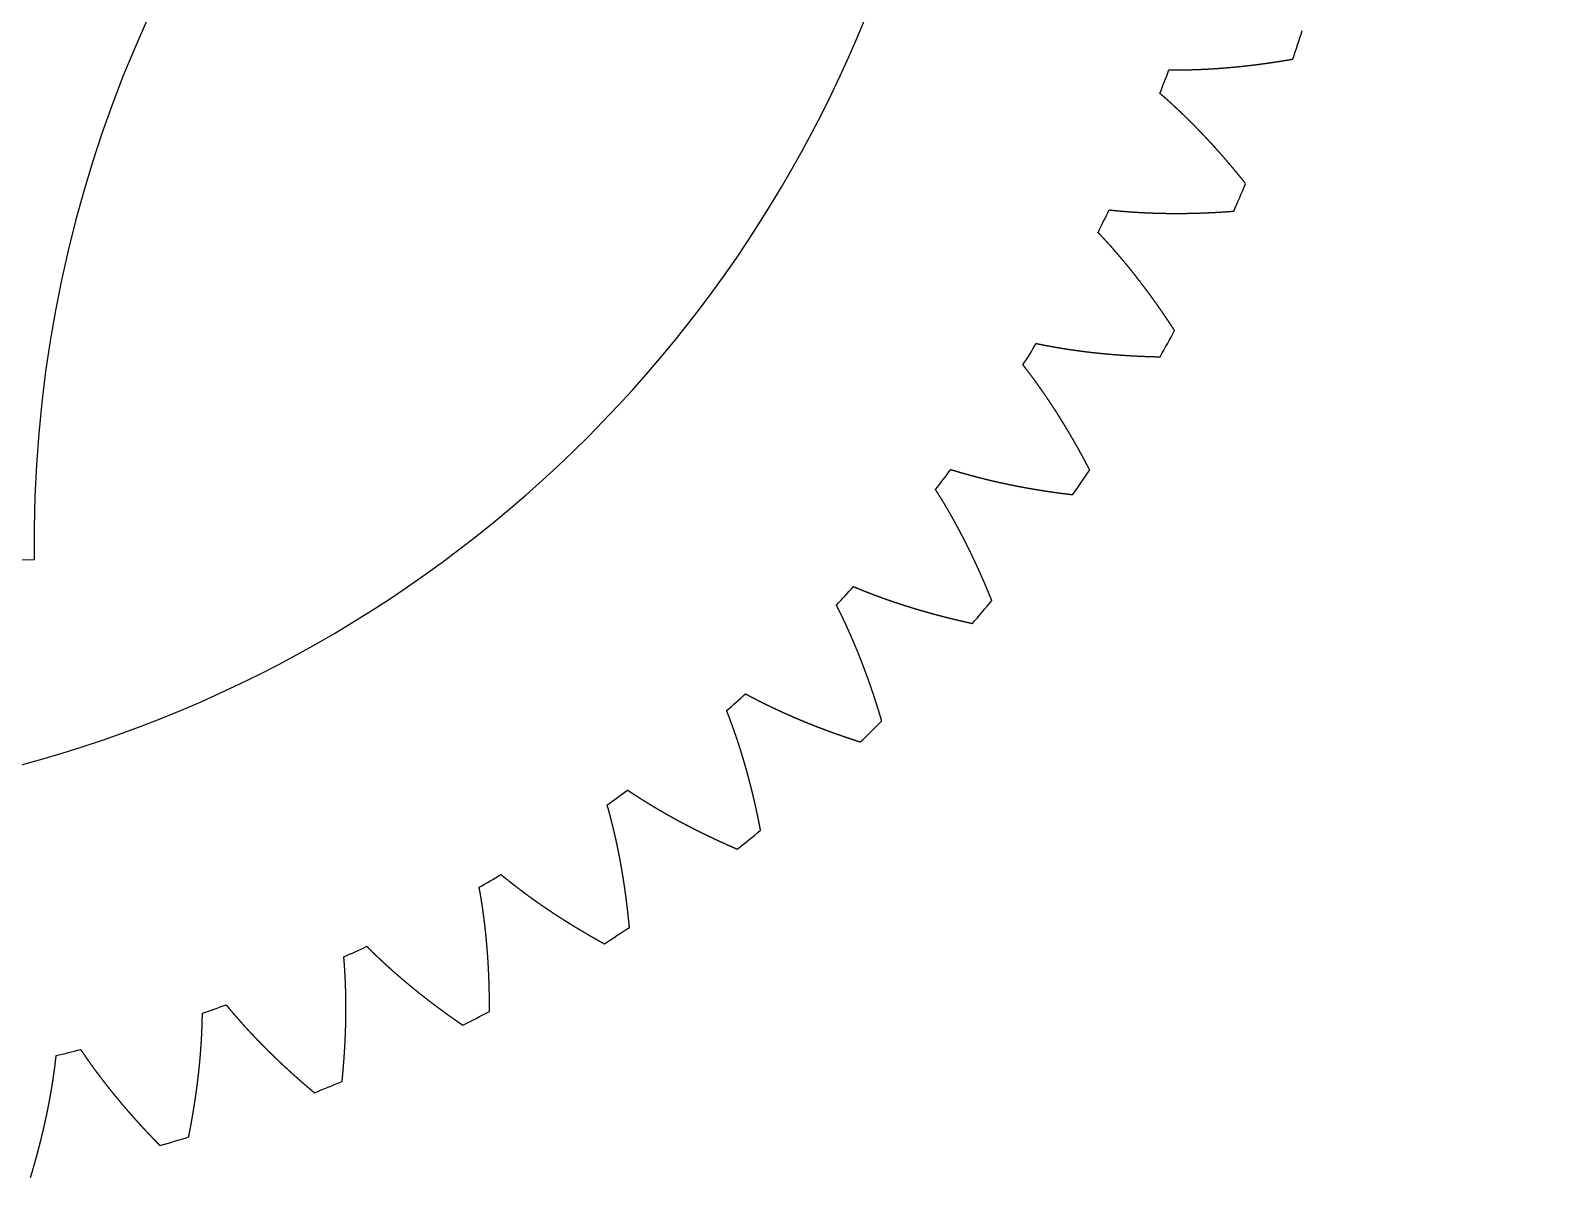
# Model space of a CAD drawing. Header units: millimetres. Extents: x 152 to 351, y -137 to 85.
# Drawn here: x 234.3 to 294.9, y -7.7 to 37.8 of the extents above; entities that cross this region are included whole.
import ezdxf

# ---------------------------------------------------------------- set-up
doc = ezdxf.new("R2010")
doc.units = ezdxf.units.MM
doc.header["$MEASUREMENT"] = 0

msp = doc.modelspace()

# ---------------------------------------------------------------- linework, layer by layer
at = {"linetype": 'Continuous'}
msp.add_line((234.405, 16.751), (230.405, 16.699), dxfattribs=at)
for centre, radius, start, end in [((284.651, 17.395), 50.25, 4.80118, 180.73505), ((284.651, 17.395), 50.25, 4.80118, 180.73505), ((220.811, 57.13), 50.25, 180.73505, 4.80118), ((220.811, 57.13), 50.25, 180.73505, 4.80118), ((220.811, 57.89), 67, 341.49156, 342.50844), ((220.811, 57.89), 67, 341.49156, 342.50844), ((220.811, 57.89), 62.5, 338.77236, 339.68918), ((220.811, 57.89), 62.5, 338.77236, 339.68918), ((220.811, 57.89), 67, 335.95309, 336.96998), ((220.811, 57.89), 67, 335.95309, 336.96998), ((220.811, 57.89), 62.5, 333.2339, 334.15072), ((220.811, 57.89), 62.5, 333.2339, 334.15072), ((220.811, 57.89), 67, 330.41463, 331.43152), ((220.811, 57.89), 67, 330.41463, 331.43152), ((220.811, 57.89), 62.5, 327.69544, 328.61225), ((220.811, 57.89), 62.5, 327.69544, 328.61225), ((220.811, 57.89), 62.5, 322.15698, 323.07379), ((220.811, 57.89), 62.5, 322.15698, 323.07379), ((220.811, 57.89), 67, 324.87617, 325.89306), ((220.811, 57.89), 67, 324.87617, 325.89306), ((220.811, 57.89), 62.5, 316.61852, 317.53533), ((220.811, 57.89), 62.5, 316.61852, 317.53533), ((220.811, 57.89), 67, 319.33771, 320.3546), ((220.811, 57.89), 67, 319.33771, 320.3546), ((220.811, 57.89), 62.5, 311.08006, 311.99687), ((220.811, 57.89), 62.5, 311.08006, 311.99687), ((220.811, 57.89), 67, 313.79925, 314.81614), ((220.811, 57.89), 67, 313.79925, 314.81614), ((220.811, 57.89), 62.5, 305.54159, 306.45841), ((220.811, 57.89), 62.5, 305.54159, 306.45841), ((220.811, 57.89), 67, 308.26079, 309.27768), ((220.811, 57.89), 67, 308.26079, 309.27768), ((220.811, 57.89), 62.5, 300.00313, 300.91995), ((220.811, 57.89), 62.5, 300.00313, 300.91995), ((220.811, 57.89), 67, 302.72233, 303.73921), ((220.811, 57.89), 67, 302.72233, 303.73921), ((220.811, 57.89), 62.5, 294.46467, 295.38148), ((220.811, 57.89), 62.5, 294.46467, 295.38148), ((220.811, 57.89), 62.5, 288.92621, 289.84302), ((220.811, 57.89), 62.5, 288.92621, 289.84302), ((220.811, 57.89), 67, 297.18386, 298.20075), ((220.811, 57.89), 67, 297.18386, 298.20075), ((220.811, 57.89), 62.5, 283.38775, 284.30456), ((220.811, 57.89), 62.5, 283.38775, 284.30456), ((220.811, 57.89), 67, 291.6454, 292.66229), ((220.811, 57.89), 67, 291.6454, 292.66229), ((220.811, 57.89), 67, 286.10694, 287.12383), ((220.811, 57.89), 67, 286.10694, 287.12383)]:
    msp.add_arc(centre, radius, start, end)
for points in [[(279.425, 36.195), (279.446, 36.195), (279.489, 36.195), (279.553, 36.194), (279.64, 36.193), (279.747, 36.193), (279.855, 36.194), (279.963, 36.195), (280.071, 36.196), (280.179, 36.198), (280.287, 36.2), (280.396, 36.203), (280.504, 36.207), (280.612, 36.211), (280.721, 36.215), (280.83, 36.22), (280.939, 36.226), (281.047, 36.232), (281.156, 36.238), (281.265, 36.245), (281.375, 36.253), (281.484, 36.26), (281.593, 36.269), (281.702, 36.278), (281.812, 36.287), (281.921, 36.297), (282.031, 36.307), (282.14, 36.317), (282.25, 36.328), (282.36, 36.34), (282.47, 36.352), (282.58, 36.364), (282.69, 36.377), (282.8, 36.39), (282.91, 36.404), (283.02, 36.418), (283.13, 36.433), (283.24, 36.448), (283.351, 36.463), (283.461, 36.479), (283.571, 36.495), (283.682, 36.512), (283.792, 36.529), (283.903, 36.547), (284.013, 36.565), (284.124, 36.583), (284.212, 36.598), (284.279, 36.61), (284.323, 36.617), (284.345, 36.621)], [(279.425, 36.195), (279.446, 36.195), (279.489, 36.195), (279.553, 36.194), (279.64, 36.193), (279.747, 36.193), (279.855, 36.194), (279.963, 36.195), (280.071, 36.196), (280.179, 36.198), (280.287, 36.2), (280.396, 36.203), (280.504, 36.207), (280.612, 36.211), (280.721, 36.215), (280.83, 36.22), (280.939, 36.226), (281.047, 36.232), (281.156, 36.238), (281.265, 36.245), (281.375, 36.253), (281.484, 36.26), (281.593, 36.269), (281.702, 36.278), (281.812, 36.287), (281.921, 36.297), (282.031, 36.307), (282.14, 36.317), (282.25, 36.328), (282.36, 36.34), (282.47, 36.352), (282.58, 36.364), (282.69, 36.377), (282.8, 36.39), (282.91, 36.404), (283.02, 36.418), (283.13, 36.433), (283.24, 36.448), (283.351, 36.463), (283.461, 36.479), (283.571, 36.495), (283.682, 36.512), (283.792, 36.529), (283.903, 36.547), (284.013, 36.565), (284.124, 36.583), (284.212, 36.598), (284.279, 36.61), (284.323, 36.617), (284.345, 36.621)], [(282.471, 31.679), (282.457, 31.696), (282.429, 31.731), (282.387, 31.784), (282.33, 31.854), (282.26, 31.941), (282.189, 32.028), (282.118, 32.114), (282.046, 32.2), (281.975, 32.286), (281.903, 32.371), (281.831, 32.456), (281.759, 32.541), (281.686, 32.625), (281.613, 32.709), (281.54, 32.793), (281.467, 32.876), (281.393, 32.959), (281.32, 33.042), (281.246, 33.124), (281.171, 33.206), (281.097, 33.287), (281.022, 33.368), (280.947, 33.449), (280.872, 33.529), (280.796, 33.609), (280.72, 33.688), (280.644, 33.767), (280.568, 33.846), (280.492, 33.924), (280.415, 34.002), (280.338, 34.08), (280.26, 34.157), (280.183, 34.234), (280.105, 34.31), (280.027, 34.386), (279.949, 34.461), (279.87, 34.536), (279.791, 34.61), (279.712, 34.684), (279.633, 34.758), (279.553, 34.831), (279.473, 34.904), (279.393, 34.976), (279.313, 35.048), (279.232, 35.119), (279.167, 35.176), (279.119, 35.218), (279.086, 35.246), (279.07, 35.26)], [(282.471, 31.679), (282.457, 31.696), (282.429, 31.731), (282.387, 31.784), (282.33, 31.854), (282.26, 31.941), (282.189, 32.028), (282.118, 32.114), (282.046, 32.2), (281.975, 32.286), (281.903, 32.371), (281.831, 32.456), (281.759, 32.541), (281.686, 32.625), (281.613, 32.709), (281.54, 32.793), (281.467, 32.876), (281.393, 32.959), (281.32, 33.042), (281.246, 33.124), (281.171, 33.206), (281.097, 33.287), (281.022, 33.368), (280.947, 33.449), (280.872, 33.529), (280.796, 33.609), (280.72, 33.688), (280.644, 33.767), (280.568, 33.846), (280.492, 33.924), (280.415, 34.002), (280.338, 34.08), (280.26, 34.157), (280.183, 34.234), (280.105, 34.31), (280.027, 34.386), (279.949, 34.461), (279.87, 34.536), (279.791, 34.61), (279.712, 34.684), (279.633, 34.758), (279.553, 34.831), (279.473, 34.904), (279.393, 34.976), (279.313, 35.048), (279.232, 35.119), (279.167, 35.176), (279.119, 35.218), (279.086, 35.246), (279.07, 35.26)], [(277.057, 30.64), (277.078, 30.637), (277.121, 30.633), (277.185, 30.626), (277.271, 30.617), (277.378, 30.606), (277.485, 30.596), (277.593, 30.587), (277.7, 30.578), (277.808, 30.569), (277.916, 30.561), (278.024, 30.554), (278.133, 30.547), (278.241, 30.54), (278.349, 30.534), (278.458, 30.529), (278.567, 30.524), (278.676, 30.519), (278.785, 30.515), (278.894, 30.512), (279.003, 30.508), (279.113, 30.506), (279.222, 30.503), (279.332, 30.502), (279.442, 30.5), (279.552, 30.499), (279.662, 30.499), (279.772, 30.499), (279.882, 30.499), (279.993, 30.5), (280.103, 30.501), (280.214, 30.503), (280.324, 30.505), (280.435, 30.508), (280.546, 30.511), (280.657, 30.514), (280.768, 30.518), (280.879, 30.523), (280.991, 30.527), (281.102, 30.532), (281.213, 30.538), (281.325, 30.544), (281.436, 30.55), (281.548, 30.557), (281.66, 30.564), (281.772, 30.572), (281.861, 30.578), (281.929, 30.583), (281.973, 30.587), (281.996, 30.589)], [(277.057, 30.64), (277.078, 30.637), (277.121, 30.633), (277.185, 30.626), (277.271, 30.617), (277.378, 30.606), (277.485, 30.596), (277.593, 30.587), (277.7, 30.578), (277.808, 30.569), (277.916, 30.561), (278.024, 30.554), (278.133, 30.547), (278.241, 30.54), (278.349, 30.534), (278.458, 30.529), (278.567, 30.524), (278.676, 30.519), (278.785, 30.515), (278.894, 30.512), (279.003, 30.508), (279.113, 30.506), (279.222, 30.503), (279.332, 30.502), (279.442, 30.5), (279.552, 30.499), (279.662, 30.499), (279.772, 30.499), (279.882, 30.499), (279.993, 30.5), (280.103, 30.501), (280.214, 30.503), (280.324, 30.505), (280.435, 30.508), (280.546, 30.511), (280.657, 30.514), (280.768, 30.518), (280.879, 30.523), (280.991, 30.527), (281.102, 30.532), (281.213, 30.538), (281.325, 30.544), (281.436, 30.55), (281.548, 30.557), (281.66, 30.564), (281.772, 30.572), (281.861, 30.578), (281.929, 30.583), (281.973, 30.587), (281.996, 30.589)], [(279.653, 25.85), (279.641, 25.869), (279.616, 25.907), (279.579, 25.963), (279.53, 26.038), (279.468, 26.131), (279.406, 26.225), (279.344, 26.318), (279.281, 26.41), (279.218, 26.502), (279.155, 26.594), (279.091, 26.686), (279.028, 26.777), (278.963, 26.868), (278.899, 26.959), (278.834, 27.049), (278.77, 27.139), (278.704, 27.229), (278.639, 27.318), (278.573, 27.407), (278.507, 27.495), (278.441, 27.583), (278.374, 27.671), (278.307, 27.759), (278.24, 27.846), (278.173, 27.933), (278.105, 28.019), (278.037, 28.105), (277.969, 28.191), (277.9, 28.276), (277.831, 28.361), (277.762, 28.446), (277.692, 28.53), (277.623, 28.614), (277.553, 28.697), (277.482, 28.78), (277.411, 28.863), (277.34, 28.945), (277.269, 29.027), (277.198, 29.108), (277.126, 29.189), (277.054, 29.269), (276.981, 29.349), (276.908, 29.429), (276.835, 29.508), (276.762, 29.587), (276.703, 29.65), (276.658, 29.697), (276.629, 29.728), (276.614, 29.743)], [(279.653, 25.85), (279.641, 25.869), (279.616, 25.907), (279.579, 25.963), (279.53, 26.038), (279.468, 26.131), (279.406, 26.225), (279.344, 26.318), (279.281, 26.41), (279.218, 26.502), (279.155, 26.594), (279.091, 26.686), (279.028, 26.777), (278.963, 26.868), (278.899, 26.959), (278.834, 27.049), (278.77, 27.139), (278.704, 27.229), (278.639, 27.318), (278.573, 27.407), (278.507, 27.495), (278.441, 27.583), (278.374, 27.671), (278.307, 27.759), (278.24, 27.846), (278.173, 27.933), (278.105, 28.019), (278.037, 28.105), (277.969, 28.191), (277.9, 28.276), (277.831, 28.361), (277.762, 28.446), (277.692, 28.53), (277.623, 28.614), (277.553, 28.697), (277.482, 28.78), (277.411, 28.863), (277.34, 28.945), (277.269, 29.027), (277.198, 29.108), (277.126, 29.189), (277.054, 29.269), (276.981, 29.349), (276.908, 29.429), (276.835, 29.508), (276.762, 29.587), (276.703, 29.65), (276.658, 29.697), (276.629, 29.728), (276.614, 29.743)], [(274.164, 25.338), (274.185, 25.334), (274.228, 25.325), (274.291, 25.312), (274.375, 25.295), (274.481, 25.274), (274.587, 25.254), (274.693, 25.234), (274.799, 25.215), (274.905, 25.196), (275.012, 25.177), (275.119, 25.16), (275.226, 25.142), (275.333, 25.125), (275.441, 25.109), (275.548, 25.093), (275.656, 25.077), (275.764, 25.062), (275.872, 25.048), (275.981, 25.033), (276.089, 25.02), (276.198, 25.006), (276.307, 24.994), (276.416, 24.981), (276.525, 24.969), (276.634, 24.958), (276.744, 24.947), (276.853, 24.936), (276.963, 24.926), (277.073, 24.916), (277.183, 24.907), (277.293, 24.898), (277.404, 24.889), (277.514, 24.881), (277.625, 24.873), (277.736, 24.866), (277.846, 24.859), (277.958, 24.853), (278.069, 24.847), (278.18, 24.841), (278.292, 24.836), (278.403, 24.831), (278.515, 24.827), (278.627, 24.823), (278.739, 24.819), (278.851, 24.816), (278.94, 24.814), (279.008, 24.812), (279.053, 24.811), (279.075, 24.811)], [(274.164, 25.338), (274.185, 25.334), (274.228, 25.325), (274.291, 25.312), (274.375, 25.295), (274.481, 25.274), (274.587, 25.254), (274.693, 25.234), (274.799, 25.215), (274.905, 25.196), (275.012, 25.177), (275.119, 25.16), (275.226, 25.142), (275.333, 25.125), (275.441, 25.109), (275.548, 25.093), (275.656, 25.077), (275.764, 25.062), (275.872, 25.048), (275.981, 25.033), (276.089, 25.02), (276.198, 25.006), (276.307, 24.994), (276.416, 24.981), (276.525, 24.969), (276.634, 24.958), (276.744, 24.947), (276.853, 24.936), (276.963, 24.926), (277.073, 24.916), (277.183, 24.907), (277.293, 24.898), (277.404, 24.889), (277.514, 24.881), (277.625, 24.873), (277.736, 24.866), (277.846, 24.859), (277.958, 24.853), (278.069, 24.847), (278.18, 24.841), (278.292, 24.836), (278.403, 24.831), (278.515, 24.827), (278.627, 24.823), (278.739, 24.819), (278.851, 24.816), (278.94, 24.814), (279.008, 24.812), (279.053, 24.811), (279.075, 24.811)], [(276.286, 20.32), (276.276, 20.34), (276.255, 20.38), (276.224, 20.44), (276.182, 20.519), (276.129, 20.618), (276.077, 20.717), (276.023, 20.816), (275.97, 20.914), (275.916, 21.012), (275.862, 21.109), (275.808, 21.207), (275.753, 21.304), (275.698, 21.4), (275.643, 21.497), (275.587, 21.593), (275.531, 21.689), (275.475, 21.784), (275.418, 21.879), (275.361, 21.974), (275.304, 22.069), (275.247, 22.163), (275.189, 22.257), (275.131, 22.35), (275.072, 22.444), (275.014, 22.536), (274.955, 22.629), (274.895, 22.721), (274.835, 22.813), (274.775, 22.905), (274.715, 22.996), (274.654, 23.087), (274.593, 23.177), (274.532, 23.267), (274.47, 23.357), (274.408, 23.446), (274.346, 23.535), (274.283, 23.624), (274.22, 23.712), (274.157, 23.8), (274.093, 23.888), (274.029, 23.975), (273.964, 24.062), (273.9, 24.148), (273.834, 24.234), (273.769, 24.319), (273.716, 24.387), (273.677, 24.438), (273.65, 24.472), (273.637, 24.489)], [(276.286, 20.32), (276.276, 20.34), (276.255, 20.38), (276.224, 20.44), (276.182, 20.519), (276.129, 20.618), (276.077, 20.717), (276.023, 20.816), (275.97, 20.914), (275.916, 21.012), (275.862, 21.109), (275.808, 21.207), (275.753, 21.304), (275.698, 21.4), (275.643, 21.497), (275.587, 21.593), (275.531, 21.689), (275.475, 21.784), (275.418, 21.879), (275.361, 21.974), (275.304, 22.069), (275.247, 22.163), (275.189, 22.257), (275.131, 22.35), (275.072, 22.444), (275.014, 22.536), (274.955, 22.629), (274.895, 22.721), (274.835, 22.813), (274.775, 22.905), (274.715, 22.996), (274.654, 23.087), (274.593, 23.177), (274.532, 23.267), (274.47, 23.357), (274.408, 23.446), (274.346, 23.535), (274.283, 23.624), (274.22, 23.712), (274.157, 23.8), (274.093, 23.888), (274.029, 23.975), (273.964, 24.062), (273.9, 24.148), (273.834, 24.234), (273.769, 24.319), (273.716, 24.387), (273.677, 24.438), (273.65, 24.472), (273.637, 24.489)], [(270.774, 20.341), (270.794, 20.334), (270.835, 20.322), (270.897, 20.303), (270.979, 20.277), (271.082, 20.247), (271.186, 20.216), (271.289, 20.186), (271.393, 20.157), (271.497, 20.128), (271.602, 20.099), (271.706, 20.071), (271.811, 20.043), (271.916, 20.016), (272.022, 19.989), (272.127, 19.963), (272.233, 19.937), (272.339, 19.912), (272.445, 19.887), (272.552, 19.862), (272.659, 19.838), (272.765, 19.814), (272.873, 19.791), (272.98, 19.768), (273.087, 19.746), (273.195, 19.724), (273.303, 19.702), (273.411, 19.681), (273.519, 19.66), (273.628, 19.64), (273.737, 19.62), (273.845, 19.6), (273.954, 19.581), (274.064, 19.563), (274.173, 19.544), (274.283, 19.526), (274.392, 19.509), (274.502, 19.492), (274.612, 19.475), (274.723, 19.459), (274.833, 19.443), (274.944, 19.427), (275.054, 19.412), (275.165, 19.397), (275.276, 19.383), (275.388, 19.369), (275.477, 19.358), (275.544, 19.35), (275.588, 19.344), (275.611, 19.342)], [(270.774, 20.341), (270.794, 20.334), (270.835, 20.322), (270.897, 20.303), (270.979, 20.277), (271.082, 20.247), (271.186, 20.216), (271.289, 20.186), (271.393, 20.157), (271.497, 20.128), (271.602, 20.099), (271.706, 20.071), (271.811, 20.043), (271.916, 20.016), (272.022, 19.989), (272.127, 19.963), (272.233, 19.937), (272.339, 19.912), (272.445, 19.887), (272.552, 19.862), (272.659, 19.838), (272.765, 19.814), (272.873, 19.791), (272.98, 19.768), (273.087, 19.746), (273.195, 19.724), (273.303, 19.702), (273.411, 19.681), (273.519, 19.66), (273.628, 19.64), (273.737, 19.62), (273.845, 19.6), (273.954, 19.581), (274.064, 19.563), (274.173, 19.544), (274.283, 19.526), (274.392, 19.509), (274.502, 19.492), (274.612, 19.475), (274.723, 19.459), (274.833, 19.443), (274.944, 19.427), (275.054, 19.412), (275.165, 19.397), (275.276, 19.383), (275.388, 19.369), (275.477, 19.358), (275.544, 19.35), (275.588, 19.344), (275.611, 19.342)], [(272.401, 15.142), (272.393, 15.163), (272.376, 15.204), (272.351, 15.267), (272.317, 15.35), (272.274, 15.453), (272.231, 15.557), (272.187, 15.66), (272.144, 15.763), (272.1, 15.865), (272.055, 15.968), (272.01, 16.07), (271.965, 16.172), (271.92, 16.273), (271.874, 16.375), (271.828, 16.476), (271.782, 16.576), (271.735, 16.677), (271.688, 16.777), (271.64, 16.877), (271.593, 16.976), (271.544, 17.076), (271.496, 17.175), (271.447, 17.274), (271.398, 17.372), (271.348, 17.47), (271.299, 17.568), (271.248, 17.665), (271.198, 17.763), (271.147, 17.86), (271.096, 17.956), (271.044, 18.052), (270.992, 18.148), (270.939, 18.244), (270.887, 18.339), (270.834, 18.434), (270.78, 18.529), (270.726, 18.623), (270.672, 18.717), (270.617, 18.811), (270.562, 18.904), (270.507, 18.997), (270.451, 19.089), (270.395, 19.181), (270.339, 19.273), (270.282, 19.365), (270.236, 19.437), (270.201, 19.492), (270.178, 19.528), (270.166, 19.546)], [(272.401, 15.142), (272.393, 15.163), (272.376, 15.204), (272.351, 15.267), (272.317, 15.35), (272.274, 15.453), (272.231, 15.557), (272.187, 15.66), (272.144, 15.763), (272.1, 15.865), (272.055, 15.968), (272.01, 16.07), (271.965, 16.172), (271.92, 16.273), (271.874, 16.375), (271.828, 16.476), (271.782, 16.576), (271.735, 16.677), (271.688, 16.777), (271.64, 16.877), (271.593, 16.976), (271.544, 17.076), (271.496, 17.175), (271.447, 17.274), (271.398, 17.372), (271.348, 17.47), (271.299, 17.568), (271.248, 17.665), (271.198, 17.763), (271.147, 17.86), (271.096, 17.956), (271.044, 18.052), (270.992, 18.148), (270.939, 18.244), (270.887, 18.339), (270.834, 18.434), (270.78, 18.529), (270.726, 18.623), (270.672, 18.717), (270.617, 18.811), (270.562, 18.904), (270.507, 18.997), (270.451, 19.089), (270.395, 19.181), (270.339, 19.273), (270.282, 19.365), (270.236, 19.437), (270.201, 19.492), (270.178, 19.528), (270.166, 19.546)], [(266.916, 15.694), (266.936, 15.686), (266.976, 15.669), (267.035, 15.644), (267.115, 15.611), (267.214, 15.57), (267.314, 15.53), (267.415, 15.49), (267.515, 15.451), (267.616, 15.412), (267.717, 15.373), (267.819, 15.335), (267.921, 15.298), (268.023, 15.26), (268.125, 15.224), (268.227, 15.187), (268.33, 15.151), (268.433, 15.116), (268.537, 15.081), (268.64, 15.046), (268.744, 15.012), (268.848, 14.978), (268.952, 14.944), (269.057, 14.911), (269.162, 14.878), (269.267, 14.846), (269.372, 14.814), (269.478, 14.783), (269.584, 14.752), (269.69, 14.721), (269.796, 14.691), (269.902, 14.661), (270.009, 14.631), (270.116, 14.602), (270.223, 14.573), (270.33, 14.545), (270.438, 14.517), (270.546, 14.489), (270.654, 14.462), (270.762, 14.435), (270.87, 14.408), (270.979, 14.382), (271.087, 14.356), (271.196, 14.331), (271.306, 14.306), (271.415, 14.281), (271.503, 14.262), (271.568, 14.247), (271.612, 14.238), (271.634, 14.233)], [(266.916, 15.694), (266.936, 15.686), (266.976, 15.669), (267.035, 15.644), (267.115, 15.611), (267.214, 15.57), (267.314, 15.53), (267.415, 15.49), (267.515, 15.451), (267.616, 15.412), (267.717, 15.373), (267.819, 15.335), (267.921, 15.298), (268.023, 15.26), (268.125, 15.224), (268.227, 15.187), (268.33, 15.151), (268.433, 15.116), (268.537, 15.081), (268.64, 15.046), (268.744, 15.012), (268.848, 14.978), (268.952, 14.944), (269.057, 14.911), (269.162, 14.878), (269.267, 14.846), (269.372, 14.814), (269.478, 14.783), (269.584, 14.752), (269.69, 14.721), (269.796, 14.691), (269.902, 14.661), (270.009, 14.631), (270.116, 14.602), (270.223, 14.573), (270.33, 14.545), (270.438, 14.517), (270.546, 14.489), (270.654, 14.462), (270.762, 14.435), (270.87, 14.408), (270.979, 14.382), (271.087, 14.356), (271.196, 14.331), (271.306, 14.306), (271.415, 14.281), (271.503, 14.262), (271.568, 14.247), (271.612, 14.238), (271.634, 14.233)], [(268.034, 10.362), (268.028, 10.384), (268.015, 10.427), (267.996, 10.491), (267.97, 10.577), (267.938, 10.685), (267.905, 10.792), (267.872, 10.899), (267.838, 11.005), (267.804, 11.112), (267.77, 11.218), (267.735, 11.324), (267.7, 11.429), (267.665, 11.535), (267.629, 11.64), (267.593, 11.745), (267.556, 11.85), (267.52, 11.954), (267.482, 12.059), (267.445, 12.163), (267.407, 12.266), (267.368, 12.37), (267.33, 12.473), (267.291, 12.576), (267.251, 12.679), (267.211, 12.781), (267.171, 12.883), (267.131, 12.985), (267.09, 13.087), (267.048, 13.188), (267.007, 13.289), (266.964, 13.39), (266.922, 13.491), (266.879, 13.591), (266.836, 13.691), (266.792, 13.791), (266.748, 13.89), (266.703, 13.989), (266.658, 14.088), (266.613, 14.186), (266.567, 14.284), (266.521, 14.382), (266.475, 14.479), (266.428, 14.577), (266.38, 14.673), (266.332, 14.77), (266.294, 14.847), (266.265, 14.904), (266.245, 14.943), (266.235, 14.962)], [(268.034, 10.362), (268.028, 10.384), (268.015, 10.427), (267.996, 10.491), (267.97, 10.577), (267.938, 10.685), (267.905, 10.792), (267.872, 10.899), (267.838, 11.005), (267.804, 11.112), (267.77, 11.218), (267.735, 11.324), (267.7, 11.429), (267.665, 11.535), (267.629, 11.64), (267.593, 11.745), (267.556, 11.85), (267.52, 11.954), (267.482, 12.059), (267.445, 12.163), (267.407, 12.266), (267.368, 12.37), (267.33, 12.473), (267.291, 12.576), (267.251, 12.679), (267.211, 12.781), (267.171, 12.883), (267.131, 12.985), (267.09, 13.087), (267.048, 13.188), (267.007, 13.289), (266.964, 13.39), (266.922, 13.491), (266.879, 13.591), (266.836, 13.691), (266.792, 13.791), (266.748, 13.89), (266.703, 13.989), (266.658, 14.088), (266.613, 14.186), (266.567, 14.284), (266.521, 14.382), (266.475, 14.479), (266.428, 14.577), (266.38, 14.673), (266.332, 14.77), (266.294, 14.847), (266.265, 14.904), (266.245, 14.943), (266.235, 14.962)], [(262.629, 11.441), (262.648, 11.431), (262.685, 11.41), (262.742, 11.38), (262.818, 11.339), (262.913, 11.289), (263.009, 11.24), (263.105, 11.19), (263.201, 11.141), (263.298, 11.093), (263.395, 11.045), (263.492, 10.997), (263.59, 10.95), (263.688, 10.903), (263.786, 10.856), (263.885, 10.81), (263.983, 10.765), (264.083, 10.719), (264.182, 10.674), (264.282, 10.63), (264.382, 10.586), (264.482, 10.542), (264.583, 10.498), (264.684, 10.455), (264.785, 10.413), (264.886, 10.37), (264.988, 10.328), (265.09, 10.287), (265.192, 10.246), (265.295, 10.205), (265.398, 10.164), (265.501, 10.124), (265.604, 10.085), (265.708, 10.045), (265.812, 10.006), (265.916, 9.968), (266.02, 9.929), (266.125, 9.891), (266.229, 9.854), (266.335, 9.817), (266.44, 9.78), (266.545, 9.743), (266.651, 9.707), (266.757, 9.671), (266.863, 9.636), (266.97, 9.601), (267.055, 9.573), (267.119, 9.552), (267.162, 9.538), (267.184, 9.531)], [(262.629, 11.441), (262.648, 11.431), (262.685, 11.41), (262.742, 11.38), (262.818, 11.339), (262.913, 11.289), (263.009, 11.24), (263.105, 11.19), (263.201, 11.141), (263.298, 11.093), (263.395, 11.045), (263.492, 10.997), (263.59, 10.95), (263.688, 10.903), (263.786, 10.856), (263.885, 10.81), (263.983, 10.765), (264.083, 10.719), (264.182, 10.674), (264.282, 10.63), (264.382, 10.586), (264.482, 10.542), (264.583, 10.498), (264.684, 10.455), (264.785, 10.413), (264.886, 10.37), (264.988, 10.328), (265.09, 10.287), (265.192, 10.246), (265.295, 10.205), (265.398, 10.164), (265.501, 10.124), (265.604, 10.085), (265.708, 10.045), (265.812, 10.006), (265.916, 9.968), (266.02, 9.929), (266.125, 9.891), (266.229, 9.854), (266.335, 9.817), (266.44, 9.78), (266.545, 9.743), (266.651, 9.707), (266.757, 9.671), (266.863, 9.636), (266.97, 9.601), (267.055, 9.573), (267.119, 9.552), (267.162, 9.538), (267.184, 9.531)], [(263.227, 6.026), (263.223, 6.048), (263.214, 6.092), (263.201, 6.159), (263.184, 6.247), (263.162, 6.357), (263.14, 6.466), (263.117, 6.576), (263.094, 6.685), (263.07, 6.794), (263.046, 6.903), (263.022, 7.012), (262.997, 7.121), (262.972, 7.229), (262.947, 7.337), (262.921, 7.445), (262.895, 7.553), (262.868, 7.661), (262.841, 7.768), (262.814, 7.875), (262.786, 7.982), (262.758, 8.089), (262.729, 8.195), (262.7, 8.302), (262.671, 8.408), (262.641, 8.513), (262.611, 8.619), (262.58, 8.724), (262.55, 8.83), (262.518, 8.934), (262.486, 9.039), (262.454, 9.143), (262.422, 9.248), (262.388, 9.352), (262.355, 9.455), (262.321, 9.559), (262.287, 9.662), (262.252, 9.765), (262.217, 9.867), (262.181, 9.97), (262.145, 10.072), (262.109, 10.173), (262.072, 10.275), (262.034, 10.376), (261.997, 10.477), (261.958, 10.578), (261.927, 10.658), (261.904, 10.718), (261.888, 10.758), (261.88, 10.778)], [(263.227, 6.026), (263.223, 6.048), (263.214, 6.092), (263.201, 6.159), (263.184, 6.247), (263.162, 6.357), (263.14, 6.466), (263.117, 6.576), (263.094, 6.685), (263.07, 6.794), (263.046, 6.903), (263.022, 7.012), (262.997, 7.121), (262.972, 7.229), (262.947, 7.337), (262.921, 7.445), (262.895, 7.553), (262.868, 7.661), (262.841, 7.768), (262.814, 7.875), (262.786, 7.982), (262.758, 8.089), (262.729, 8.195), (262.7, 8.302), (262.671, 8.408), (262.641, 8.513), (262.611, 8.619), (262.58, 8.724), (262.55, 8.83), (262.518, 8.934), (262.486, 9.039), (262.454, 9.143), (262.422, 9.248), (262.388, 9.352), (262.355, 9.455), (262.321, 9.559), (262.287, 9.662), (262.252, 9.765), (262.217, 9.867), (262.181, 9.97), (262.145, 10.072), (262.109, 10.173), (262.072, 10.275), (262.034, 10.376), (261.997, 10.477), (261.958, 10.578), (261.927, 10.658), (261.904, 10.718), (261.888, 10.758), (261.88, 10.778)], [(257.951, 7.622), (257.968, 7.61), (258.004, 7.586), (258.058, 7.55), (258.129, 7.502), (258.219, 7.443), (258.31, 7.385), (258.4, 7.326), (258.491, 7.268), (258.583, 7.211), (258.675, 7.153), (258.767, 7.097), (258.86, 7.04), (258.953, 6.984), (259.046, 6.928), (259.14, 6.873), (259.234, 6.818), (259.328, 6.763), (259.423, 6.709), (259.518, 6.655), (259.613, 6.601), (259.709, 6.548), (259.805, 6.495), (259.901, 6.442), (259.997, 6.39), (260.094, 6.338), (260.192, 6.287), (260.289, 6.236), (260.387, 6.185), (260.485, 6.134), (260.583, 6.084), (260.682, 6.034), (260.781, 5.985), (260.881, 5.935), (260.98, 5.887), (261.08, 5.838), (261.18, 5.79), (261.281, 5.742), (261.381, 5.695), (261.482, 5.647), (261.583, 5.6), (261.685, 5.554), (261.787, 5.508), (261.889, 5.462), (261.991, 5.416), (262.094, 5.371), (262.176, 5.335), (262.238, 5.308), (262.279, 5.29), (262.3, 5.282)], [(257.951, 7.622), (257.968, 7.61), (258.004, 7.586), (258.058, 7.55), (258.129, 7.502), (258.219, 7.443), (258.31, 7.385), (258.4, 7.326), (258.491, 7.268), (258.583, 7.211), (258.675, 7.153), (258.767, 7.097), (258.86, 7.04), (258.953, 6.984), (259.046, 6.928), (259.14, 6.873), (259.234, 6.818), (259.328, 6.763), (259.423, 6.709), (259.518, 6.655), (259.613, 6.601), (259.709, 6.548), (259.805, 6.495), (259.901, 6.442), (259.997, 6.39), (260.094, 6.338), (260.192, 6.287), (260.289, 6.236), (260.387, 6.185), (260.485, 6.134), (260.583, 6.084), (260.682, 6.034), (260.781, 5.985), (260.881, 5.935), (260.98, 5.887), (261.08, 5.838), (261.18, 5.79), (261.281, 5.742), (261.381, 5.695), (261.482, 5.647), (261.583, 5.6), (261.685, 5.554), (261.787, 5.508), (261.889, 5.462), (261.991, 5.416), (262.094, 5.371), (262.176, 5.335), (262.238, 5.308), (262.279, 5.29), (262.3, 5.282)], [(258.023, 2.175), (258.021, 2.197), (258.017, 2.242), (258.011, 2.309), (258.002, 2.398), (257.991, 2.51), (257.979, 2.621), (257.967, 2.732), (257.954, 2.843), (257.941, 2.954), (257.928, 3.065), (257.914, 3.176), (257.9, 3.286), (257.886, 3.396), (257.871, 3.507), (257.856, 3.617), (257.84, 3.726), (257.824, 3.836), (257.807, 3.945), (257.791, 4.055), (257.773, 4.164), (257.755, 4.273), (257.737, 4.382), (257.719, 4.49), (257.7, 4.599), (257.68, 4.707), (257.661, 4.815), (257.64, 4.923), (257.62, 5.03), (257.599, 5.138), (257.577, 5.245), (257.555, 5.352), (257.533, 5.459), (257.51, 5.565), (257.486, 5.672), (257.463, 5.778), (257.439, 5.884), (257.414, 5.99), (257.389, 6.095), (257.363, 6.2), (257.337, 6.305), (257.311, 6.41), (257.284, 6.515), (257.256, 6.619), (257.228, 6.723), (257.2, 6.827), (257.177, 6.91), (257.159, 6.972), (257.147, 7.013), (257.141, 7.034)], [(258.023, 2.175), (258.021, 2.197), (258.017, 2.242), (258.011, 2.309), (258.002, 2.398), (257.991, 2.51), (257.979, 2.621), (257.967, 2.732), (257.954, 2.843), (257.941, 2.954), (257.928, 3.065), (257.914, 3.176), (257.9, 3.286), (257.886, 3.396), (257.871, 3.507), (257.856, 3.617), (257.84, 3.726), (257.824, 3.836), (257.807, 3.945), (257.791, 4.055), (257.773, 4.164), (257.755, 4.273), (257.737, 4.382), (257.719, 4.49), (257.7, 4.599), (257.68, 4.707), (257.661, 4.815), (257.64, 4.923), (257.62, 5.03), (257.599, 5.138), (257.577, 5.245), (257.555, 5.352), (257.533, 5.459), (257.51, 5.565), (257.486, 5.672), (257.463, 5.778), (257.439, 5.884), (257.414, 5.99), (257.389, 6.095), (257.363, 6.2), (257.337, 6.305), (257.311, 6.41), (257.284, 6.515), (257.256, 6.619), (257.228, 6.723), (257.2, 6.827), (257.177, 6.91), (257.159, 6.972), (257.147, 7.013), (257.141, 7.034)], [(252.926, 4.272), (252.942, 4.258), (252.975, 4.231), (253.025, 4.19), (253.092, 4.136), (253.176, 4.068), (253.26, 4.001), (253.345, 3.934), (253.43, 3.868), (253.515, 3.802), (253.601, 3.736), (253.688, 3.67), (253.774, 3.605), (253.861, 3.54), (253.949, 3.476), (254.037, 3.412), (254.125, 3.348), (254.214, 3.284), (254.303, 3.221), (254.392, 3.158), (254.482, 3.096), (254.572, 3.033), (254.662, 2.971), (254.753, 2.91), (254.844, 2.848), (254.936, 2.787), (255.027, 2.727), (255.119, 2.666), (255.212, 2.606), (255.305, 2.547), (255.398, 2.487), (255.491, 2.428), (255.585, 2.369), (255.679, 2.311), (255.774, 2.252), (255.868, 2.194), (255.963, 2.137), (256.059, 2.08), (256.154, 2.023), (256.25, 1.966), (256.346, 1.909), (256.443, 1.853), (256.54, 1.797), (256.637, 1.742), (256.734, 1.687), (256.832, 1.632), (256.911, 1.588), (256.97, 1.555), (257.009, 1.534), (257.029, 1.523)], [(252.926, 4.272), (252.942, 4.258), (252.975, 4.231), (253.025, 4.19), (253.092, 4.136), (253.176, 4.068), (253.26, 4.001), (253.345, 3.934), (253.43, 3.868), (253.515, 3.802), (253.601, 3.736), (253.688, 3.67), (253.774, 3.605), (253.861, 3.54), (253.949, 3.476), (254.037, 3.412), (254.125, 3.348), (254.214, 3.284), (254.303, 3.221), (254.392, 3.158), (254.482, 3.096), (254.572, 3.033), (254.662, 2.971), (254.753, 2.91), (254.844, 2.848), (254.936, 2.787), (255.027, 2.727), (255.119, 2.666), (255.212, 2.606), (255.305, 2.547), (255.398, 2.487), (255.491, 2.428), (255.585, 2.369), (255.679, 2.311), (255.774, 2.252), (255.868, 2.194), (255.963, 2.137), (256.059, 2.08), (256.154, 2.023), (256.25, 1.966), (256.346, 1.909), (256.443, 1.853), (256.54, 1.797), (256.637, 1.742), (256.734, 1.687), (256.832, 1.632), (256.911, 1.588), (256.97, 1.555), (257.009, 1.534), (257.029, 1.523)], [(252.472, -1.157), (252.472, -1.134), (252.472, -1.09), (252.473, -1.022), (252.473, -0.932), (252.472, -0.82), (252.471, -0.708), (252.47, -0.596), (252.468, -0.485), (252.466, -0.373), (252.463, -0.261), (252.46, -0.15), (252.457, -0.039), (252.453, 0.073), (252.449, 0.184), (252.445, 0.295), (252.44, 0.405), (252.434, 0.516), (252.428, 0.627), (252.422, 0.737), (252.415, 0.847), (252.408, 0.957), (252.401, 1.067), (252.393, 1.177), (252.384, 1.287), (252.375, 1.397), (252.366, 1.506), (252.356, 1.615), (252.346, 1.724), (252.335, 1.833), (252.324, 1.942), (252.313, 2.051), (252.301, 2.159), (252.288, 2.268), (252.275, 2.376), (252.262, 2.484), (252.248, 2.592), (252.234, 2.699), (252.219, 2.807), (252.204, 2.914), (252.188, 3.021), (252.172, 3.128), (252.155, 3.235), (252.138, 3.341), (252.12, 3.447), (252.102, 3.554), (252.087, 3.638), (252.075, 3.702), (252.067, 3.744), (252.064, 3.765)], [(252.472, -1.157), (252.472, -1.134), (252.472, -1.09), (252.473, -1.022), (252.473, -0.932), (252.472, -0.82), (252.471, -0.708), (252.47, -0.596), (252.468, -0.485), (252.466, -0.373), (252.463, -0.261), (252.46, -0.15), (252.457, -0.039), (252.453, 0.073), (252.449, 0.184), (252.445, 0.295), (252.44, 0.405), (252.434, 0.516), (252.428, 0.627), (252.422, 0.737), (252.415, 0.847), (252.408, 0.957), (252.401, 1.067), (252.393, 1.177), (252.384, 1.287), (252.375, 1.397), (252.366, 1.506), (252.356, 1.615), (252.346, 1.724), (252.335, 1.833), (252.324, 1.942), (252.313, 2.051), (252.301, 2.159), (252.288, 2.268), (252.275, 2.376), (252.262, 2.484), (252.248, 2.592), (252.234, 2.699), (252.219, 2.807), (252.204, 2.914), (252.188, 3.021), (252.172, 3.128), (252.155, 3.235), (252.138, 3.341), (252.12, 3.447), (252.102, 3.554), (252.087, 3.638), (252.075, 3.702), (252.067, 3.744), (252.064, 3.765)], [(247.601, 1.423), (247.616, 1.408), (247.646, 1.377), (247.692, 1.332), (247.753, 1.271), (247.83, 1.196), (247.908, 1.121), (247.985, 1.046), (248.064, 0.972), (248.142, 0.898), (248.222, 0.824), (248.301, 0.75), (248.381, 0.677), (248.462, 0.604), (248.543, 0.532), (248.624, 0.459), (248.705, 0.387), (248.788, 0.315), (248.87, 0.244), (248.953, 0.173), (249.036, 0.102), (249.12, 0.031), (249.204, -0.039), (249.288, -0.109), (249.373, -0.179), (249.458, -0.249), (249.544, -0.318), (249.629, -0.387), (249.716, -0.456), (249.802, -0.524), (249.889, -0.592), (249.976, -0.66), (250.064, -0.728), (250.152, -0.795), (250.24, -0.862), (250.329, -0.929), (250.418, -0.996), (250.508, -1.062), (250.597, -1.128), (250.687, -1.194), (250.778, -1.259), (250.868, -1.324), (250.959, -1.389), (251.051, -1.454), (251.142, -1.518), (251.234, -1.582), (251.308, -1.633), (251.364, -1.671), (251.401, -1.697), (251.419, -1.71)], [(247.601, 1.423), (247.616, 1.408), (247.646, 1.377), (247.692, 1.332), (247.753, 1.271), (247.83, 1.196), (247.908, 1.121), (247.985, 1.046), (248.064, 0.972), (248.142, 0.898), (248.222, 0.824), (248.301, 0.75), (248.381, 0.677), (248.462, 0.604), (248.543, 0.532), (248.624, 0.459), (248.705, 0.387), (248.788, 0.315), (248.87, 0.244), (248.953, 0.173), (249.036, 0.102), (249.12, 0.031), (249.204, -0.039), (249.288, -0.109), (249.373, -0.179), (249.458, -0.249), (249.544, -0.318), (249.629, -0.387), (249.716, -0.456), (249.802, -0.524), (249.889, -0.592), (249.976, -0.66), (250.064, -0.728), (250.152, -0.795), (250.24, -0.862), (250.329, -0.929), (250.418, -0.996), (250.508, -1.062), (250.597, -1.128), (250.687, -1.194), (250.778, -1.259), (250.868, -1.324), (250.959, -1.389), (251.051, -1.454), (251.142, -1.518), (251.234, -1.582), (251.308, -1.633), (251.364, -1.671), (251.401, -1.697), (251.419, -1.71)], [(246.626, -3.937), (246.628, -3.915), (246.632, -3.87), (246.639, -3.803), (246.648, -3.714), (246.658, -3.602), (246.668, -3.49), (246.677, -3.379), (246.686, -3.267), (246.695, -3.156), (246.703, -3.045), (246.711, -2.934), (246.718, -2.823), (246.725, -2.712), (246.732, -2.601), (246.738, -2.49), (246.744, -2.379), (246.749, -2.268), (246.754, -2.158), (246.758, -2.047), (246.762, -1.937), (246.766, -1.826), (246.769, -1.716), (246.772, -1.606), (246.774, -1.496), (246.776, -1.386), (246.777, -1.276), (246.778, -1.167), (246.778, -1.057), (246.778, -0.948), (246.778, -0.838), (246.777, -0.729), (246.775, -0.62), (246.773, -0.511), (246.771, -0.402), (246.768, -0.293), (246.764, -0.185), (246.76, -0.076), (246.756, 0.032), (246.751, 0.141), (246.746, 0.249), (246.74, 0.357), (246.734, 0.465), (246.727, 0.572), (246.719, 0.68), (246.711, 0.787), (246.705, 0.873), (246.699, 0.937), (246.696, 0.98), (246.694, 1.001)], [(246.626, -3.937), (246.628, -3.915), (246.632, -3.87), (246.639, -3.803), (246.648, -3.714), (246.658, -3.602), (246.668, -3.49), (246.677, -3.379), (246.686, -3.267), (246.695, -3.156), (246.703, -3.045), (246.711, -2.934), (246.718, -2.823), (246.725, -2.712), (246.732, -2.601), (246.738, -2.49), (246.744, -2.379), (246.749, -2.268), (246.754, -2.158), (246.758, -2.047), (246.762, -1.937), (246.766, -1.826), (246.769, -1.716), (246.772, -1.606), (246.774, -1.496), (246.776, -1.386), (246.777, -1.276), (246.778, -1.167), (246.778, -1.057), (246.778, -0.948), (246.778, -0.838), (246.777, -0.729), (246.775, -0.62), (246.773, -0.511), (246.771, -0.402), (246.768, -0.293), (246.764, -0.185), (246.76, -0.076), (246.756, 0.032), (246.751, 0.141), (246.746, 0.249), (246.74, 0.357), (246.734, 0.465), (246.727, 0.572), (246.719, 0.68), (246.711, 0.787), (246.705, 0.873), (246.699, 0.937), (246.696, 0.98), (246.694, 1.001)], [(242.026, -0.899), (242.039, -0.916), (242.067, -0.949), (242.108, -0.999), (242.163, -1.065), (242.232, -1.147), (242.302, -1.229), (242.372, -1.311), (242.443, -1.393), (242.514, -1.474), (242.586, -1.555), (242.658, -1.636), (242.731, -1.717), (242.804, -1.797), (242.877, -1.877), (242.951, -1.957), (243.025, -2.037), (243.1, -2.116), (243.175, -2.195), (243.251, -2.274), (243.327, -2.353), (243.403, -2.431), (243.48, -2.509), (243.557, -2.587), (243.635, -2.665), (243.713, -2.742), (243.792, -2.819), (243.87, -2.896), (243.95, -2.973), (244.029, -3.05), (244.109, -3.126), (244.189, -3.202), (244.27, -3.278), (244.351, -3.353), (244.433, -3.428), (244.515, -3.503), (244.597, -3.578), (244.679, -3.653), (244.762, -3.727), (244.845, -3.801), (244.929, -3.875), (245.013, -3.949), (245.097, -4.022), (245.182, -4.095), (245.267, -4.168), (245.352, -4.241), (245.421, -4.299), (245.473, -4.342), (245.507, -4.371), (245.524, -4.385)], [(242.026, -0.899), (242.039, -0.916), (242.067, -0.949), (242.108, -0.999), (242.163, -1.065), (242.232, -1.147), (242.302, -1.229), (242.372, -1.311), (242.443, -1.393), (242.514, -1.474), (242.586, -1.555), (242.658, -1.636), (242.731, -1.717), (242.804, -1.797), (242.877, -1.877), (242.951, -1.957), (243.025, -2.037), (243.1, -2.116), (243.175, -2.195), (243.251, -2.274), (243.327, -2.353), (243.403, -2.431), (243.48, -2.509), (243.557, -2.587), (243.635, -2.665), (243.713, -2.742), (243.792, -2.819), (243.87, -2.896), (243.95, -2.973), (244.029, -3.05), (244.109, -3.126), (244.189, -3.202), (244.27, -3.278), (244.351, -3.353), (244.433, -3.428), (244.515, -3.503), (244.597, -3.578), (244.679, -3.653), (244.762, -3.727), (244.845, -3.801), (244.929, -3.875), (245.013, -3.949), (245.097, -4.022), (245.182, -4.095), (245.267, -4.168), (245.352, -4.241), (245.421, -4.299), (245.473, -4.342), (245.507, -4.371), (245.524, -4.385)], [(240.538, -6.14), (240.542, -6.118), (240.551, -6.074), (240.564, -6.008), (240.581, -5.92), (240.602, -5.809), (240.623, -5.699), (240.643, -5.589), (240.663, -5.479), (240.682, -5.369), (240.701, -5.259), (240.72, -5.149), (240.738, -5.04), (240.756, -4.93), (240.773, -4.82), (240.79, -4.71), (240.806, -4.6), (240.822, -4.491), (240.837, -4.381), (240.852, -4.272), (240.867, -4.162), (240.881, -4.053), (240.895, -3.943), (240.908, -3.834), (240.921, -3.725), (240.933, -3.615), (240.945, -3.506), (240.957, -3.397), (240.968, -3.288), (240.978, -3.179), (240.988, -3.07), (240.998, -2.961), (241.007, -2.853), (241.015, -2.744), (241.023, -2.635), (241.031, -2.527), (241.038, -2.418), (241.045, -2.31), (241.051, -2.202), (241.057, -2.093), (241.062, -1.985), (241.066, -1.877), (241.07, -1.769), (241.074, -1.661), (241.077, -1.554), (241.079, -1.446), (241.081, -1.36), (241.082, -1.296), (241.082, -1.253), (241.082, -1.231)], [(240.538, -6.14), (240.542, -6.118), (240.551, -6.074), (240.564, -6.008), (240.581, -5.92), (240.602, -5.809), (240.623, -5.699), (240.643, -5.589), (240.663, -5.479), (240.682, -5.369), (240.701, -5.259), (240.72, -5.149), (240.738, -5.04), (240.756, -4.93), (240.773, -4.82), (240.79, -4.71), (240.806, -4.6), (240.822, -4.491), (240.837, -4.381), (240.852, -4.272), (240.867, -4.162), (240.881, -4.053), (240.895, -3.943), (240.908, -3.834), (240.921, -3.725), (240.933, -3.615), (240.945, -3.506), (240.957, -3.397), (240.968, -3.288), (240.978, -3.179), (240.988, -3.07), (240.998, -2.961), (241.007, -2.853), (241.015, -2.744), (241.023, -2.635), (241.031, -2.527), (241.038, -2.418), (241.045, -2.31), (241.051, -2.202), (241.057, -2.093), (241.062, -1.985), (241.066, -1.877), (241.07, -1.769), (241.074, -1.661), (241.077, -1.554), (241.079, -1.446), (241.081, -1.36), (241.082, -1.296), (241.082, -1.253), (241.082, -1.231)], [(234.266, -7.745), (234.273, -7.723), (234.286, -7.68), (234.305, -7.616), (234.331, -7.53), (234.362, -7.422), (234.393, -7.315), (234.424, -7.207), (234.454, -7.1), (234.484, -6.992), (234.514, -6.884), (234.543, -6.777), (234.571, -6.669), (234.6, -6.561), (234.627, -6.454), (234.655, -6.346), (234.681, -6.239), (234.708, -6.131), (234.734, -6.023), (234.759, -5.916), (234.785, -5.808), (234.809, -5.701), (234.833, -5.593), (234.857, -5.486), (234.881, -5.378), (234.903, -5.27), (234.926, -5.163), (234.948, -5.055), (234.969, -4.948), (234.99, -4.84), (235.011, -4.733), (235.031, -4.626), (235.05, -4.518), (235.069, -4.411), (235.088, -4.304), (235.106, -4.196), (235.123, -4.089), (235.14, -3.982), (235.157, -3.875), (235.173, -3.767), (235.188, -3.66), (235.203, -3.553), (235.218, -3.446), (235.232, -3.339), (235.245, -3.232), (235.258, -3.125), (235.268, -3.04), (235.275, -2.976), (235.28, -2.933), (235.282, -2.912)], [(234.266, -7.745), (234.273, -7.723), (234.286, -7.68), (234.305, -7.616), (234.331, -7.53), (234.362, -7.422), (234.393, -7.315), (234.424, -7.207), (234.454, -7.1), (234.484, -6.992), (234.514, -6.884), (234.543, -6.777), (234.571, -6.669), (234.6, -6.561), (234.627, -6.454), (234.655, -6.346), (234.681, -6.239), (234.708, -6.131), (234.734, -6.023), (234.759, -5.916), (234.785, -5.808), (234.809, -5.701), (234.833, -5.593), (234.857, -5.486), (234.881, -5.378), (234.903, -5.27), (234.926, -5.163), (234.948, -5.055), (234.969, -4.948), (234.99, -4.84), (235.011, -4.733), (235.031, -4.626), (235.05, -4.518), (235.069, -4.411), (235.088, -4.304), (235.106, -4.196), (235.123, -4.089), (235.14, -3.982), (235.157, -3.875), (235.173, -3.767), (235.188, -3.66), (235.203, -3.553), (235.218, -3.446), (235.232, -3.339), (235.245, -3.232), (235.258, -3.125), (235.268, -3.04), (235.275, -2.976), (235.28, -2.933), (235.282, -2.912)], [(236.253, -2.672), (236.265, -2.69), (236.289, -2.726), (236.325, -2.779), (236.373, -2.85), (236.434, -2.939), (236.496, -3.028), (236.558, -3.116), (236.62, -3.204), (236.684, -3.292), (236.747, -3.379), (236.811, -3.467), (236.876, -3.554), (236.94, -3.641), (237.006, -3.728), (237.072, -3.815), (237.138, -3.901), (237.205, -3.987), (237.272, -4.073), (237.34, -4.159), (237.408, -4.245), (237.476, -4.33), (237.545, -4.415), (237.614, -4.5), (237.684, -4.585), (237.754, -4.67), (237.825, -4.754), (237.896, -4.838), (237.967, -4.922), (238.039, -5.006), (238.111, -5.09), (238.184, -5.173), (238.257, -5.256), (238.331, -5.339), (238.404, -5.422), (238.479, -5.505), (238.553, -5.587), (238.628, -5.669), (238.703, -5.751), (238.779, -5.833), (238.855, -5.915), (238.932, -5.996), (239.009, -6.077), (239.086, -6.158), (239.163, -6.239), (239.241, -6.319), (239.304, -6.384), (239.351, -6.432), (239.383, -6.464), (239.398, -6.48)], [(236.253, -2.672), (236.265, -2.69), (236.289, -2.726), (236.325, -2.779), (236.373, -2.85), (236.434, -2.939), (236.496, -3.028), (236.558, -3.116), (236.62, -3.204), (236.684, -3.292), (236.747, -3.379), (236.811, -3.467), (236.876, -3.554), (236.94, -3.641), (237.006, -3.728), (237.072, -3.815), (237.138, -3.901), (237.205, -3.987), (237.272, -4.073), (237.34, -4.159), (237.408, -4.245), (237.476, -4.33), (237.545, -4.415), (237.614, -4.5), (237.684, -4.585), (237.754, -4.67), (237.825, -4.754), (237.896, -4.838), (237.967, -4.922), (238.039, -5.006), (238.111, -5.09), (238.184, -5.173), (238.257, -5.256), (238.331, -5.339), (238.404, -5.422), (238.479, -5.505), (238.553, -5.587), (238.628, -5.669), (238.703, -5.751), (238.779, -5.833), (238.855, -5.915), (238.932, -5.996), (239.009, -6.077), (239.086, -6.158), (239.163, -6.239), (239.241, -6.319), (239.304, -6.384), (239.351, -6.432), (239.383, -6.464), (239.398, -6.48)]]:
    msp.add_open_spline(points, degree=5)

doc.saveas('drawing.dxf')
